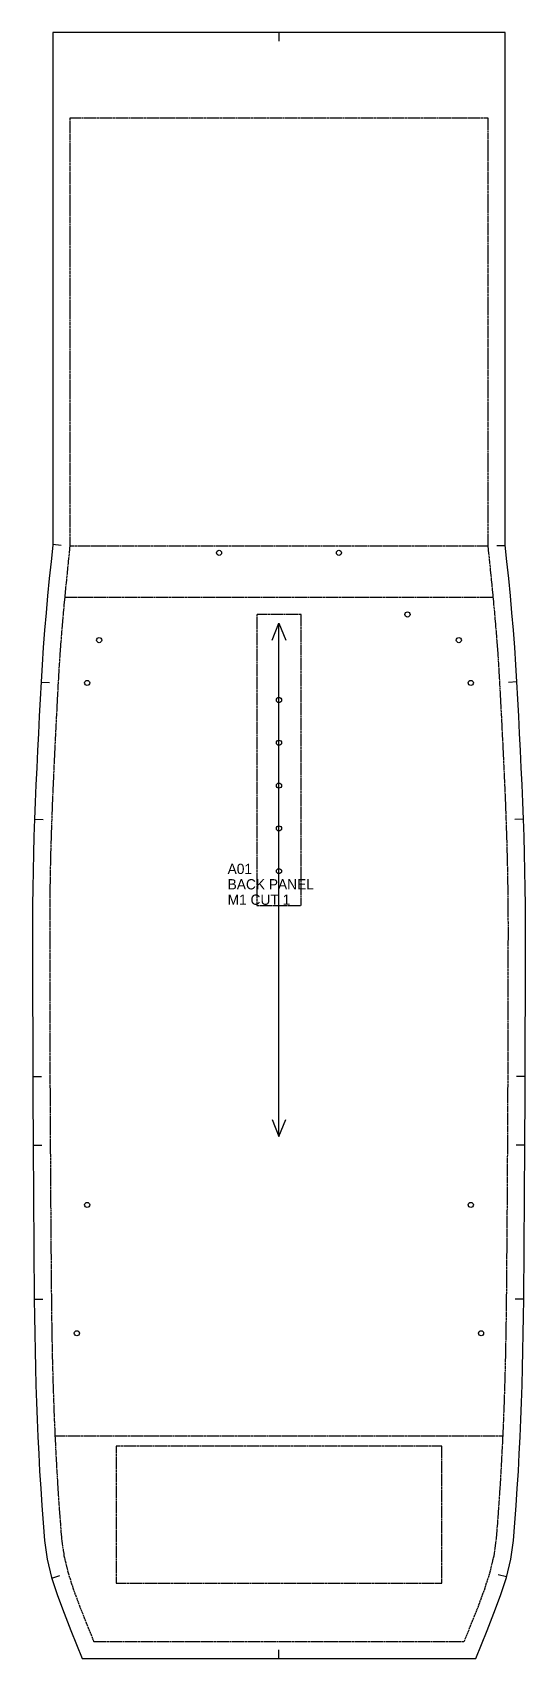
# Model space of a CAD drawing. Header units: millimetres. Extents: x 0 to 288, y 0 to 950.
import ezdxf

# ---------------------------------------------------------------- set-up
doc = ezdxf.new("R2010")
doc.units = ezdxf.units.MM
doc.linetypes.add('DASHED', pattern=[1.524, 1.27, -0.254])
for name, color, linetype in [('CUT', 7, 'CONTINUOUS'), ('DRILL', 6, 'CONTINUOUS'), ('GRAIN', 5, 'CONTINUOUS'), ('MARK', 4, 'DASHED'), ('NOTCH', 3, 'CONTINUOUS'), ('SEW', 1, 'DASHED'), ('TEXT', 2, 'CONTINUOUS')]:
    doc.layers.add(name, color=color, linetype=linetype)

msp = doc.modelspace()

# ---------------------------------------------------------------- linework, layer by layer
at = {"layer": 'CUT'}
msp.add_lwpolyline([(28.95, 0), (258.86, 0), (265.4, 16.28), (269.44, 26.4), (273.28, 36.73), (276.66, 47.29), (279.29, 58.11), (280.83, 68.9), (281.65, 79.24), (282.38, 89.3), (283.06, 99.37), (283.66, 109.43), (284.21, 119.48), (284.7, 129.54), (285.14, 139.59), (285.52, 149.65), (285.85, 159.7), (286.13, 169.74), (286.36, 179.79), (286.55, 189.83), (286.7, 199.87), (286.81, 209.9), (286.9, 219.91), (286.98, 229.92), (287.06, 239.92), (287.13, 249.93), (287.21, 259.93), (287.27, 269.93), (287.34, 279.94), (287.4, 289.94), (287.45, 299.95), (287.51, 309.95), (287.55, 319.95), (287.6, 329.96), (287.64, 339.96), (287.67, 349.97), (287.71, 359.97), (287.73, 369.97), (287.76, 379.98), (287.78, 389.98), (287.79, 399.99), (287.8, 409.99), (287.81, 420), (287.81, 430.02), (287.77, 440.07), (287.66, 450.14), (287.49, 460.2), (287.26, 470.26), (286.97, 480.31), (286.63, 490.36), (286.25, 500.4), (285.83, 510.43), (285.39, 520.46), (284.91, 530.48), (284.42, 540.5), (283.91, 550.51), (283.39, 560.52), (282.87, 570.55), (282.28, 580.63), (281.59, 590.73), (280.8, 600.82), (279.94, 610.89), (279.01, 620.95), (278.03, 630.99), (277.01, 641.02), (276.03, 650.52), (276.03, 660), (276.03, 670), (276.03, 680), (276.03, 690), (276.03, 700), (276.03, 710), (276.03, 720), (276.03, 730), (276.03, 740), (276.03, 750), (276.03, 760), (276.03, 770), (276.03, 780), (276.03, 790), (276.03, 800), (276.03, 810), (276.03, 820), (276.03, 830), (276.03, 840), (276.03, 850), (276.03, 860), (276.03, 870), (276.03, 880), (276.03, 890), (276.03, 950), (11.78, 950), (11.78, 890), (11.78, 880), (11.78, 870), (11.78, 860), (11.78, 850), (11.78, 840), (11.78, 830), (11.78, 820), (11.78, 810), (11.78, 800), (11.78, 790), (11.78, 780), (11.78, 770), (11.78, 760), (11.78, 750), (11.78, 740), (11.78, 730), (11.78, 720), (11.78, 710), (11.78, 700), (11.78, 690), (11.78, 680), (11.78, 670), (11.78, 660), (11.78, 650.52), (10.8, 641.02), (9.78, 630.99), (8.8, 620.95), (7.87, 610.89), (7.01, 600.82), (6.22, 590.73), (5.53, 580.63), (4.94, 570.55), (4.42, 560.52), (3.9, 550.51), (3.39, 540.5), (2.9, 530.48), (2.42, 520.46), (1.98, 510.43), (1.56, 500.4), (1.18, 490.36), (0.84, 480.31), (0.55, 470.26), (0.32, 460.2), (0.15, 450.14), (0.04, 440.07), (0, 430.02), (0, 420), (0.01, 409.99), (0.02, 399.99), (0.03, 389.98), (0.05, 379.98), (0.08, 369.97), (0.1, 359.97), (0.14, 349.97), (0.17, 339.96), (0.21, 329.96), (0.26, 319.95), (0.3, 309.95), (0.36, 299.95), (0.41, 289.94), (0.47, 279.94), (0.54, 269.93), (0.6, 259.93), (0.68, 249.93), (0.75, 239.92), (0.83, 229.92), (0.91, 219.91), (1, 209.9), (1.11, 199.87), (1.26, 189.83), (1.45, 179.79), (1.68, 169.74), (1.96, 159.7), (2.29, 149.65), (2.67, 139.59), (3.11, 129.54), (3.6, 119.48), (4.15, 109.43), (4.75, 99.37), (5.42, 89.3), (6.16, 79.24), (6.98, 68.9), (8.52, 58.11), (11.15, 47.29), (14.53, 36.73), (18.37, 26.4), (22.41, 16.28)], close=True, dxfattribs=at)
at = {"layer": 'DRILL'}
for centre in [(108.9, 646), (178.9, 646), (218.9, 610), (38.9, 595), (248.9, 595), (31.9, 570), (255.9, 570), (143.9, 560), (143.9, 535), (143.9, 510), (143.9, 485), (143.9, 460), (31.9, 265), (255.9, 265), (25.9, 190), (261.9, 190)]:
    msp.add_circle(centre, 1.5, dxfattribs=at)
at = {"layer": 'GRAIN'}
msp.add_line((143.9, 305), (143.9, 605), dxfattribs=at)
for points in [[(139.9, 595), (143.9, 605), (147.9, 595)], [(139.9, 315), (143.9, 305), (147.9, 315)]]:
    msp.add_lwpolyline(points, dxfattribs=at)
at = {"layer": 'MARK'}
for points in [[(21.78, 650), (266.03, 650)], [(18.76, 620), (269.05, 620)], [(130.9, 440), (156.9, 440), (156.9, 610), (130.9, 610), (130.9, 440)], [(13.1, 130), (274.71, 130)], [(48.9, 44), (238.9, 44), (238.9, 124), (48.9, 124), (48.9, 44)]]:
    msp.add_lwpolyline(points, dxfattribs=at)
at = {"layer": 'NOTCH'}
for p, q in [((143.9, 950), (143.9, 945)), ((11.83, 651.03), (16.81, 650.51)), ((276.03, 650), (271.03, 650)), ((4.94, 570.52), (9.93, 570.26)), ((282.87, 570.58), (277.87, 570.29)), ((1.18, 490.38), (6.18, 490.19)), ((286.63, 490.38), (281.63, 490.19)), ((0.17, 339.96), (5.17, 339.98)), ((287.64, 339.96), (282.64, 339.98)), ((0.36, 299.94), (5.36, 299.97)), ((287.45, 299.95), (282.45, 299.97)), ((1, 209.89), (6, 209.95)), ((286.81, 209.91), (281.81, 209.96)), ((11.26, 46.95), (16.02, 48.48)), ((276.74, 47.63), (271.89, 48.82)), ((143.9, 0), (143.9, 5))]:
    msp.add_line(p, q, dxfattribs=at)
at = {"layer": 'SEW'}
msp.add_lwpolyline([(35.71, 10), (252.1, 10), (256.12, 20), (260.11, 30), (263.83, 40), (267.03, 50), (269.46, 60), (270.88, 70), (271.68, 80), (272.41, 90), (273.08, 100), (273.68, 110), (274.22, 120), (274.71, 130), (275.14, 140), (275.52, 150), (275.85, 160), (276.13, 170), (276.36, 180), (276.55, 190), (276.7, 200), (276.81, 210), (276.9, 220), (276.98, 230), (277.06, 240), (277.13, 250), (277.21, 260), (277.27, 270), (277.34, 280), (277.4, 290), (277.45, 300), (277.51, 310), (277.55, 320), (277.6, 330), (277.64, 340), (277.67, 350), (277.71, 360), (277.73, 370), (277.76, 380), (277.78, 390), (277.79, 400), (277.8, 410), (277.81, 420), (277.81, 430), (277.77, 440), (277.66, 450), (277.49, 460), (277.26, 470), (276.97, 480), (276.64, 490), (276.26, 500), (275.84, 510), (275.4, 520), (274.92, 530), (274.43, 540), (273.92, 550), (273.4, 560), (272.88, 570), (272.3, 580), (271.62, 590), (270.83, 600), (269.97, 610), (269.05, 620), (268.07, 630), (267.06, 640), (266.03, 650), (266.03, 660), (266.03, 670), (266.03, 680), (266.03, 690), (266.03, 700), (266.03, 710), (266.03, 720), (266.03, 730), (266.03, 740), (266.03, 750), (266.03, 760), (266.03, 770), (266.03, 780), (266.03, 790), (266.03, 800), (266.03, 810), (266.03, 820), (266.03, 830), (266.03, 840), (266.03, 850), (266.03, 860), (266.03, 870), (266.03, 880), (266.03, 890), (266.03, 900), (21.78, 900), (21.78, 890), (21.78, 880), (21.78, 870), (21.78, 860), (21.78, 850), (21.78, 840), (21.78, 830), (21.78, 820), (21.78, 810), (21.78, 800), (21.78, 790), (21.78, 780), (21.78, 770), (21.78, 760), (21.78, 750), (21.78, 740), (21.78, 730), (21.78, 720), (21.78, 710), (21.78, 700), (21.78, 690), (21.78, 680), (21.78, 670), (21.78, 660), (21.78, 650), (20.75, 640), (19.74, 630), (18.76, 620), (17.84, 610), (16.98, 600), (16.19, 590), (15.51, 580), (14.93, 570), (14.41, 560), (13.89, 550), (13.38, 540), (12.89, 530), (12.41, 520), (11.97, 510), (11.55, 500), (11.17, 490), (10.84, 480), (10.55, 470), (10.32, 460), (10.15, 450), (10.04, 440), (10, 430), (10, 420), (10.01, 410), (10.02, 400), (10.03, 390), (10.05, 380), (10.08, 370), (10.1, 360), (10.14, 350), (10.17, 340), (10.21, 330), (10.26, 320), (10.3, 310), (10.36, 300), (10.41, 290), (10.47, 280), (10.54, 270), (10.6, 260), (10.68, 250), (10.75, 240), (10.83, 230), (10.91, 220), (11, 210), (11.11, 200), (11.26, 190), (11.44, 180), (11.68, 170), (11.96, 160), (12.29, 150), (12.67, 140), (13.1, 130), (13.59, 120), (14.13, 110), (14.73, 100), (15.4, 90), (16.13, 80), (16.93, 70), (18.35, 60), (20.78, 50), (23.98, 40), (27.7, 30), (31.69, 20)], close=True, dxfattribs=at)

# ---------------------------------------------------------------- texts
at = {"layer": 'TEXT'}
for s, p in [('A01', (113.9, 458.34)), ('BACK PANEL', (113.9, 449.34)), ('M1 CUT 1', (113.9, 440.34))]:
    msp.add_text(s, height=6, dxfattribs=at).set_placement(p)

doc.saveas('drawing.dxf')
